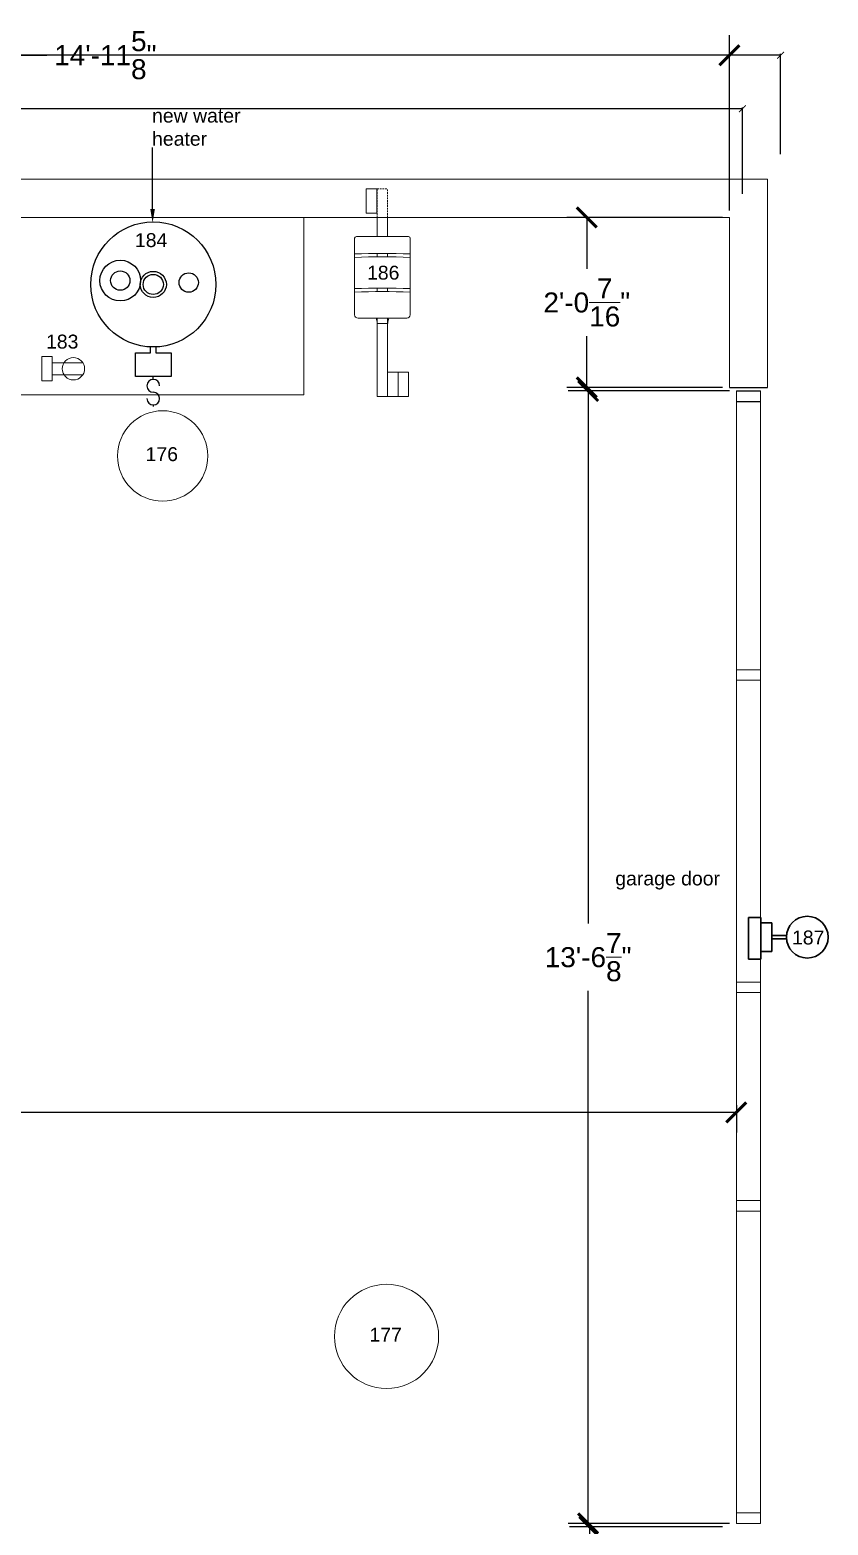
# Model space of a CAD drawing. Header units: inches. Extents: x -475 to -13, y 578 to 1095.
# Drawn here: x -127.4 to -12.6, y 880.3 to 1095.4 of the extents above; entities that cross this region are included whole.
import ezdxf

# ---------------------------------------------------------------- set-up
doc = ezdxf.new("R2010")
doc.units = ezdxf.units.IN
doc.header["$MEASUREMENT"] = 0
doc.linetypes.add('DASHED2', pattern=[0.375, 0.25, -0.125])
doc.layers.get('0').update_dxf_attribs({"color": 1, "lineweight": 9})
for name, color, linetype, lineweight in [('A-101-Cabinets-and-Appliances', 7, 'Continuous', 9), ('A-101-Dimensions', 7, 'Continuous', 9), ('A-101-Floorplan-1st-floor', 7, 'Continuous', 9), ('A-101-Text', 7, 'Continuous', 9)]:
    doc.layers.add(name, color=color, linetype=linetype, lineweight=lineweight)
doc.styles.add('Annotative', font='Arial.ttf')
doc.styles.get("Standard").update_dxf_attribs({"font": 'Arial.ttf', "height": 2})
doc.dimstyles.new('Annotative', dxfattribs={"dimtxt": 0.18, "dimasz": 0.18, "dimexe": 0.18, "dimexo": 0.0625, "dimgap": 0.09, "dimtad": 0, "dimtih": 1, "dimtoh": 1, "dimdec": 4, "dimzin": 0, "dimdsep": 46, "dimlunit": 4, "dimtxsty": 'Annotative', "dimblk": 'ARCHTICK', "dimblk1": 'ARCHTICK', "dimblk2": 'ARCHTICK', "dimcen": 0.09, "dimadec": 0, "dimazin": 0, "dimtfac": 1, "dimtdec": 4, "dimtofl": 0, "dimtmove": 0, "dimatfit": 3, "dimldrblk": 'ARCHTICK', "dimfxl": 1, "dimtolj": 1, "dimtzin": 0, "dimarcsym": 0})
doc.dimstyles.get("Standard").update_dxf_attribs({"dimtxt": 0.18, "dimasz": 1, "dimexe": 0.18, "dimexo": 0.0625, "dimgap": 0.09, "dimtad": 0, "dimtoh": 1, "dimdec": 3, "dimzin": 0, "dimdsep": 46, "dimlunit": 4, "dimtxsty": 'Standard', "dimblk": 'ARCHTICK', "dimblk1": 'ARCHTICK', "dimblk2": 'ARCHTICK', "dimcen": 0.09, "dimadec": 1, "dimazin": 0, "dimtfac": 1, "dimtdec": 3, "dimtofl": 0, "dimtmove": 0, "dimatfit": 3, "dimfxl": 1, "dimtolj": 1, "dimtzin": 0, "dimarcsym": 0})

# ---------------------------------------------------------------- blocks, each defined once
blk = doc.blocks.new('_ArchTick')
at = {"color": 0, "linetype": 'ByBlock', "lineweight": 30, "const_width": 0.15}
blk.add_lwpolyline([(-0.5, -0.5), (0.5, 0.5)], dxfattribs=at)
blk = doc.blocks.new('*D450')
at = {"layer": '', "color": 0, "lineweight": -2, "transparency": 16777216}
for p, q in [((-268.07, 1071.81), (-268.07, 1084.21)), ((-268.07, 1084.03), (-152.83, 1084.03)), ((-24.89, 1084.03), (-140.12, 1084.03)), ((-24.89, 1071.81), (-24.89, 1084.21))]:
    blk.add_line(p, q, dxfattribs=at)
at = {"layer": '', "color": 0, "lineweight": -2, "transparency": 16777216, "rotation": 180}
blk.add_blockref('_ArchTick', (-268.07, 1084.03), dxfattribs=at)
at = {"layer": '', "color": 0, "lineweight": -2, "transparency": 16777216}
blk.add_blockref('_ArchTick', (-24.89, 1084.03), dxfattribs=at)
at = {"layer": '', "color": 0, "lineweight": 5, "transparency": 16777216, "insert": (-146.48, 1084.03), "char_height": 3, "attachment_point": 5}
blk.add_mtext('\\A1;20\'-3{\\H1x;\\S1/8;}"', dxfattribs=at)
blk = doc.blocks.new('*D451')
at = {"layer": '', "color": 0, "lineweight": -2, "transparency": 16777216}
for p, q in [((-272.82, 1077.5), (-272.82, 1091.91)), ((-272.82, 1091.73), (-152.46, 1091.73)), ((-19.39, 1091.73), (-139.74, 1091.73)), ((-19.39, 1077.5), (-19.39, 1091.91))]:
    blk.add_line(p, q, dxfattribs=at)
at = {"layer": '', "color": 0, "lineweight": -2, "transparency": 16777216, "rotation": 180}
blk.add_blockref('_ArchTick', (-272.82, 1091.73), dxfattribs=at)
at = {"layer": '', "color": 0, "lineweight": -2, "transparency": 16777216}
blk.add_blockref('_ArchTick', (-19.39, 1091.73), dxfattribs=at)
at = {"layer": '', "color": 0, "lineweight": 5, "transparency": 16777216, "insert": (-146.1, 1091.73), "char_height": 3, "attachment_point": 5}
blk.add_mtext('\\A1;21\'-1{\\H1x;\\S3/8;}"', dxfattribs=at)
blk = doc.blocks.new('gfci-duplex-183-water-heater')
for p, q in [((-3.03, 0.87), (1.35, 0.87)), ((-3.03, -0.86), (1.36, -0.86))]:
    blk.add_line(p, q)
blk.add_circle((0, 0), 1.61)
blk = doc.blocks.new('water-heater-switch')
at = {"layer": ''}
for p, q in [((0, -0.41), (0, 0)), ((0, -4.08), (0, -4.32))]:
    blk.add_line(p, q, dxfattribs=at)
for centre, start, end in [((0, -1.32), 0, 180), ((0, -1.34), 180, 270), ((0, -3.17), 180, 90)]:
    blk.add_arc(centre, 0.916, start, end, dxfattribs=at)
blk = doc.blocks.new('new-water-heater')
at = {"lineweight": -3}
blk.add_lwpolyline([(0.37, -9), (0.37, -9.86), (2.56, -9.86), (2.56, -13.25), (-2.56, -13.25), (-2.56, -9.86), (-0.38, -9.86), (-0.38, -9)], dxfattribs=at)
for centre, radius in [((0, 0), 9), ((-4.75, 0.55), 2.93), ((-4.75, 0.55), 1.39), ((0, 0), 1.88), ((0, 0), 1.45), ((5.1, 0.27), 1.39)]:
    blk.add_circle(centre, radius, dxfattribs=at)
blk.add_blockref('water-heater-switch', (0, -13.25), dxfattribs=at)
blk = doc.blocks.new('support-2x4-for-duplex-183')
at = {"lineweight": 5}
for p, q in [((0, 3.5), (0, 0)), ((0, 3.5), (1.5, 3.5)), ((1.5, 3.5), (1.5, 0)), ((0, 0), (1.5, 0))]:
    blk.add_line(p, q, dxfattribs=at)
blk = doc.blocks.new('*D494')
at = {"layer": 'A-101-Dimensions', "color": 0, "lineweight": -2, "transparency": 16777216}
for p, q in [((-268.07, 940.72), (-268.07, 936.79)), ((-25.76, 940.72), (-25.76, 936.79)), ((-268.07, 939.67), (-155.35, 939.67)), ((-25.76, 939.67), (-138.48, 939.67))]:
    blk.add_line(p, q, dxfattribs=at)
at = {"layer": 'A-101-Dimensions', "color": 0, "lineweight": -2, "transparency": 16777216, "xscale": 2.88, "yscale": 2.88, "zscale": 2.88, "rotation": 180}
blk.add_blockref('_ArchTick', (-268.07, 939.67), dxfattribs=at)
at = {"layer": 'A-101-Dimensions', "color": 0, "lineweight": -2, "transparency": 16777216, "xscale": 2.88, "yscale": 2.88, "zscale": 2.88}
blk.add_blockref('_ArchTick', (-25.76, 939.67), dxfattribs=at)
at = {"layer": 'A-101-Dimensions', "color": 0, "lineweight": 5, "transparency": 16777216, "insert": (-146.91, 939.67), "char_height": 2.88, "attachment_point": 5, "style": 'Annotative'}
blk.add_mtext('\\A1;20\'-2{\\H1x;\\S5/16;}"', dxfattribs=at)
blk = doc.blocks.new('*D514')
at = {"layer": 'A-101-Dimensions', "color": 0, "lineweight": -2, "transparency": 16777216}
for p, q in [((-27.76, 1068.41), (-50.16, 1068.41)), ((-47.28, 1068.41), (-47.28, 1061.01)), ((-47.28, 1043.94), (-47.28, 1051.34)), ((-27.76, 1043.94), (-50.16, 1043.94))]:
    blk.add_line(p, q, dxfattribs=at)
at = {"layer": 'A-101-Dimensions', "color": 0, "lineweight": -2, "transparency": 16777216, "xscale": 2.88, "yscale": 2.88, "zscale": 2.88}
for p, rotation in [((-47.28, 1068.41), 90), ((-47.28, 1043.94), 270)]:
    blk.add_blockref('_ArchTick', p, dxfattribs=dict(at, rotation=rotation))
at = {"layer": 'A-101-Dimensions', "color": 0, "lineweight": 5, "transparency": 16777216, "insert": (-47.28, 1056.17), "char_height": 2.88, "attachment_point": 5, "style": 'Annotative'}
blk.add_mtext('\\A1;2\'-0{\\H1x;\\S7/16;}"', dxfattribs=at)
blk = doc.blocks.new('*D515')
at = {"layer": 'A-101-Dimensions', "color": 0, "lineweight": -2, "transparency": 16777216}
for p, q in [((-26.76, 1043.44), (-49.97, 1043.44)), ((-47.09, 1043.44), (-47.09, 966.84)), ((-47.09, 880.56), (-47.09, 957.16)), ((-26.76, 880.56), (-49.97, 880.56))]:
    blk.add_line(p, q, dxfattribs=at)
at = {"layer": 'A-101-Dimensions', "color": 0, "lineweight": -2, "transparency": 16777216, "xscale": 2.88, "yscale": 2.88, "zscale": 2.88}
for p, rotation in [((-47.09, 1043.44), 90), ((-47.09, 880.56), 270)]:
    blk.add_blockref('_ArchTick', p, dxfattribs=dict(at, rotation=rotation))
at = {"layer": 'A-101-Dimensions', "color": 0, "lineweight": 5, "transparency": 16777216, "insert": (-47.09, 962), "char_height": 2.88, "attachment_point": 5, "style": 'Annotative'}
blk.add_mtext('\\A1;13\'-6{\\H1x;\\S7/8;}"', dxfattribs=at)
blk = doc.blocks.new('*D516')
at = {"layer": 'A-101-Dimensions', "color": 0, "lineweight": -2, "transparency": 16777216}
for p, q in [((-27.76, 880.06), (-49.79, 880.06)), ((-46.91, 880.06), (-46.91, 873.11)), ((-46.91, 848.66), (-46.91, 863.49)), ((-27.76, 848.66), (-49.79, 848.66))]:
    blk.add_line(p, q, dxfattribs=at)
at = {"layer": 'A-101-Dimensions', "color": 0, "lineweight": -2, "transparency": 16777216, "xscale": 2.88, "yscale": 2.88, "zscale": 2.88}
for p, rotation in [((-46.91, 880.06), 90), ((-46.91, 848.66), 270)]:
    blk.add_blockref('_ArchTick', p, dxfattribs=dict(at, rotation=rotation))
at = {"layer": 'A-101-Dimensions', "color": 0, "lineweight": 5, "transparency": 16777216, "insert": (-46.91, 868.3), "char_height": 2.88, "attachment_point": 5, "style": 'Annotative'}
blk.add_mtext('\\A1;2\'-7{\\H1x;\\S7/16;}"', dxfattribs=at)
blk = doc.blocks.new('*D557')
at = {"layer": 'A-101-Floorplan-1st-floor', "color": 0, "lineweight": -2, "transparency": 16777216}
for p, q in [((-206.35, 1069.41), (-206.35, 1094.62)), ((-26.76, 1069.41), (-26.76, 1094.62)), ((-206.35, 1091.74), (-124.98, 1091.74)), ((-26.76, 1091.74), (-108.14, 1091.74))]:
    blk.add_line(p, q, dxfattribs=at)
at = {"layer": 'A-101-Floorplan-1st-floor', "color": 0, "lineweight": -2, "transparency": 16777216, "xscale": 2.88, "yscale": 2.88, "zscale": 2.88, "rotation": 180}
blk.add_blockref('_ArchTick', (-206.35, 1091.74), dxfattribs=at)
at = {"layer": 'A-101-Floorplan-1st-floor', "color": 0, "lineweight": -2, "transparency": 16777216, "xscale": 2.88, "yscale": 2.88, "zscale": 2.88}
blk.add_blockref('_ArchTick', (-26.76, 1091.74), dxfattribs=at)
at = {"layer": 'A-101-Floorplan-1st-floor', "color": 0, "lineweight": 5, "transparency": 16777216, "insert": (-116.56, 1091.74), "char_height": 2.88, "attachment_point": 5, "style": 'Annotative'}
blk.add_mtext('\\A1;14\'-11{\\H1x;\\S5/8;}"', dxfattribs=at)

msp = doc.modelspace()

# ---------------------------------------------------------------- linework, layer by layer
at = {"layer": 'A-101-Floorplan-1st-floor', "lineweight": 5}
for p, q in [((-272.81809, 1073.90604), (-21.26099, 1073.90604)), ((-21.26099, 1043.93883), (-21.26099, 1073.90604)), ((-268.06809, 1068.40604), (-26.76099, 1068.40604)), ((-77.44309, 1068.40604), (-77.44309, 1065.65604)), ((-75.94309, 1068.40604), (-75.94309, 1065.65604)), ((-26.76099, 1043.93883), (-26.76099, 1068.40604)), ((-80.69309, 1065.40604), (-80.69309, 1054.40604)), ((-80.44309, 1065.65604), (-72.94309, 1065.65604)), ((-72.69309, 1065.40604), (-72.69309, 1054.40604)), ((-77.44309, 1063.22611), (-77.44309, 1062.7261)), ((-75.94309, 1063.22611), (-75.94309, 1062.7261)), ((-77.44309, 1058.22611), (-77.44309, 1057.7261)), ((-75.94309, 1058.22611), (-75.94309, 1057.7261)), ((-80.19309, 1053.90604), (-73.19309, 1053.90604)), ((-77.44309, 1053.90604), (-77.44309, 1042.65604)), ((-75.94309, 1053.90604), (-75.94309, 1042.65604)), ((-77.4462, 1053.15604), (-75.90639, 1053.15604)), ((-75.94309, 1046.15604), (-72.94309, 1046.15604)), ((-74.44309, 1046.15604), (-74.44309, 1042.65604)), ((-72.94309, 1046.15604), (-72.94309, 1042.65604)), ((-25.76099, 880.56229), (-25.76099, 1043.43883)), ((-22.26099, 1043.43883), (-22.26099, 880.56229)), ((-77.44309, 1042.65604), (-72.94309, 1042.65604)), ((-25.76099, 1003.32792), (-22.26099, 1003.32792)), ((-25.76099, 1001.82792), (-22.26099, 1001.82792)), ((-25.76099, 958.40604), (-22.26099, 958.40604)), ((-25.76099, 956.90604), (-22.26099, 956.90604)), ((-25.76099, 926.98417), (-22.26099, 926.98417)), ((-25.76099, 925.48417), (-22.26099, 925.48417)), ((-25.76099, 882.06229), (-22.26099, 882.06229)), ((-25.76099, 880.56229), (-22.26099, 880.56229))]:
    msp.add_line(p, q, dxfattribs=at)
at = {"layer": 'A-101-Floorplan-1st-floor', "linetype": 'DASHED2', "lineweight": 5}
for p, q in [((-77.44309, 1068.40604), (-77.44309, 1072.53104)), ((-77.44309, 1072.53104), (-75.94309, 1072.53104)), ((-75.94309, 1068.40604), (-75.94309, 1072.53104))]:
    msp.add_line(p, q, dxfattribs=at)
at = {"layer": 'A-101-Floorplan-1st-floor', "lineweight": -3}
for p, q in [((-26.76099, 1043.93883), (-21.26099, 1043.93883)), ((-25.76099, 1043.43883), (-22.26099, 1043.43883)), ((-25.76099, 1041.93883), (-22.26099, 1041.93883))]:
    msp.add_line(p, q, dxfattribs=at)
at = {"layer": 'A-101-Floorplan-1st-floor', "lineweight": 30}
for p, q in [((-22.25449, 967.7005), (-24.00449, 967.7005)), ((-24.00449, 967.7005), (-24.00449, 961.7005)), ((-22.25449, 961.7005), (-22.25449, 967.7005)), ((-22.25449, 966.93883), (-20.62949, 966.93883)), ((-22.25449, 962.81383), (-22.25449, 966.93883)), ((-20.62949, 966.93883), (-20.62949, 962.81383)), ((-18.54406, 965.12633), (-20.62949, 965.12633)), ((-18.54406, 964.62633), (-20.62949, 964.62633)), ((-24.00449, 961.7005), (-22.25449, 961.7005)), ((-20.62949, 962.81383), (-22.25449, 962.81383))]:
    msp.add_line(p, q, dxfattribs=at)
at = {"layer": 'A-101-Floorplan-1st-floor', "lineweight": -2}
msp.add_lwpolyline([(-109.76548, 1069.62886), (-109.76548, 1078.44278)], dxfattribs=at)
at = {"layer": 'A-101-Floorplan-1st-floor', "lineweight": 5}
msp.add_lwpolyline([(-77.51349, 1072.53104), (-79.01349, 1072.53104), (-79.01349, 1069.03104), (-77.51349, 1069.03104)], close=True, dxfattribs=at)
at = {"layer": 'A-101-Floorplan-1st-floor', "color": 7, "lineweight": 5}
msp.add_lwpolyline([(-170.19309, 1068.40604), (-170.19309, 1031.90604), (-132.50559, 1031.90604), (-132.50559, 1042.90604), (-88.00559, 1042.90604), (-88.00559, 1068.40604)], close=True, dxfattribs=at)
at = {"layer": 'A-101-Floorplan-1st-floor', "lineweight": 5}
for centre, radius in [((-108.31809, 1034.09354), 6.5), ((-76.09934, 907.44729), 7.5)]:
    msp.add_circle(centre, radius, dxfattribs=at)
at = {"layer": 'A-101-Floorplan-1st-floor', "lineweight": 30}
msp.add_circle((-15.55449, 964.87633), 3, dxfattribs=at)
at = {"layer": 'A-101-Floorplan-1st-floor', "lineweight": 5}
for centre, radius, start, end in [((-80.44309, 1065.40604), 0.25, 90, 180), ((-72.94309, 1065.40604), 0.25, 0, 90), ((-76.69309, 953.03406), 110.1946, 87.9197395, 92.0802605), ((-76.69309, 953.03406), 109.6946, 87.9197395, 92.0802605), ((-76.69309, 948.03406), 110.1946, 87.9197395, 92.0802605), ((-76.69309, 948.03406), 109.6946, 87.9197395, 92.0802605), ((-80.19309, 1054.40604), 0.5, 180, 270), ((-79.13635, 1053.21302), 1.69111, 358.0692125, 24.192485), ((-74.21624, 1053.21302), 1.69111, 155.807515, 181.9307875), ((-73.19309, 1054.40604), 0.5, 270, 0)]:
    msp.add_arc(centre, radius, start, end, dxfattribs=at)
msp.add_solid([(-109.43214, 1069.62886), (-109.76548, 1067.62886), (-110.09881, 1069.62886)], dxfattribs=at)

# ---------------------------------------------------------------- block references
for name, p in [('new-water-heater', (-109.66488, 1058.76467)), ('support-2x4-for-duplex-183', (-125.69309, 1044.90604)), ('gfci-duplex-183-water-heater', (-121.16087, 1046.63882))]:
    msp.add_blockref(name, p, dxfattribs=at)

# ---------------------------------------------------------------- texts
at = {"layer": 'A-101-Floorplan-1st-floor', "lineweight": 5, "char_height": 2, "attachment_point": 1}
for s, width, heights, insert in [('new water\\Pheater', 13.9369969, [0], (-109.84023, 1084.05049)), ('184', 6.9174581, [1.14031], (-112.30311, 1066.13602)), ('186', 6.0994695, [0], (-78.90403, 1061.45391)), ('183', 5.0730525, [0], (-125.09902, 1051.54235)), ('176', 5.2422334, [0], (-110.76821, 1035.34989)), ('187', 5.2422334, [0], (-17.75122, 965.82876)), ('177', 5.2422334, [0], (-78.54946, 908.70364))]:
    msp.add_mtext_dynamic_manual_height_columns(s, width=width, gutter_width=10, heights=heights, dxfattribs=dict(at, insert=insert))
at = {"layer": 'A-101-Text', "lineweight": 5, "insert": (-43.18173, 974.3239), "char_height": 2, "attachment_point": 1}
msp.add_mtext_dynamic_manual_height_columns('garage door', width=16.6186821, gutter_width=10, heights=[0], dxfattribs=at)

# ---------------------------------------------------------------- dimensions: what is measured, and where the dimension line sits
at = {"layer": 'A-101-Cabinets-and-Appliances', "lineweight": 5}
for base, p1, p2, picture, middle in [((-19.38599, 1091.72865), (-272.81809, 1077.43729), (-19.38599, 1077.43729), '*D451', (-146.10204, 1091.72865)), ((-24.88599, 1084.02941), (-268.06809, 1071.74979), (-24.88599, 1071.74979), '*D450', (-146.47704, 1084.02941))]:
    dim = msp.add_linear_dim(base=base, p1=p1, p2=p2, dimstyle='Standard', dxfattribs=at)
    dim.commit()
    dim.dimension.update_dxf_attribs({"geometry": picture, "text_midpoint": middle})
at = {"layer": 'A-101-Dimensions', "lineweight": 5}
for base, p1, p2, picture, middle in [((-47.27548, 1068.40604), (-26.76099, 1043.93883), (-26.76099, 1068.40604), '*D514', (-47.27548, 1056.17244)), ((-47.09231, 1043.43883), (-25.76099, 880.56229), (-25.76099, 1043.43883), '*D515', (-47.09231, 962.00056)), ((-46.9102970234, 848.6560435689), (-26.760987469, 880.0622935689), (-26.7609877023, 848.6560435689), '*D516', (-46.9102970234, 868.302680217))]:
    dim = msp.add_linear_dim(base=base, p1=p1, p2=p2, angle=90, dimstyle='Annotative', dxfattribs=at)
    dim.commit()
    dim.dimension.update_dxf_attribs({"geometry": picture, "text_midpoint": middle, "dimtype": 160})
dim = msp.add_linear_dim(base=(-268.06809, 939.66676), p1=(-25.76099, 941.71517), p2=(-268.06809, 941.71517), dimstyle='Annotative', dxfattribs=at)
dim.commit()
dim.dimension.update_dxf_attribs({"geometry": '*D494', "text_midpoint": (-146.91454, 939.66676)})
at = {"layer": 'A-101-Floorplan-1st-floor', "lineweight": 5}
dim = msp.add_linear_dim(base=(-26.760987469, 1091.7392160153), p1=(-206.354737469, 1068.4060435689), p2=(-26.760987469, 1068.4060435689), dimstyle='Annotative', dxfattribs=at)
dim.commit()
dim.dimension.update_dxf_attribs({"geometry": '*D557', "text_midpoint": (-116.557862469, 1091.7392160153)})

doc.saveas('drawing.dxf')
